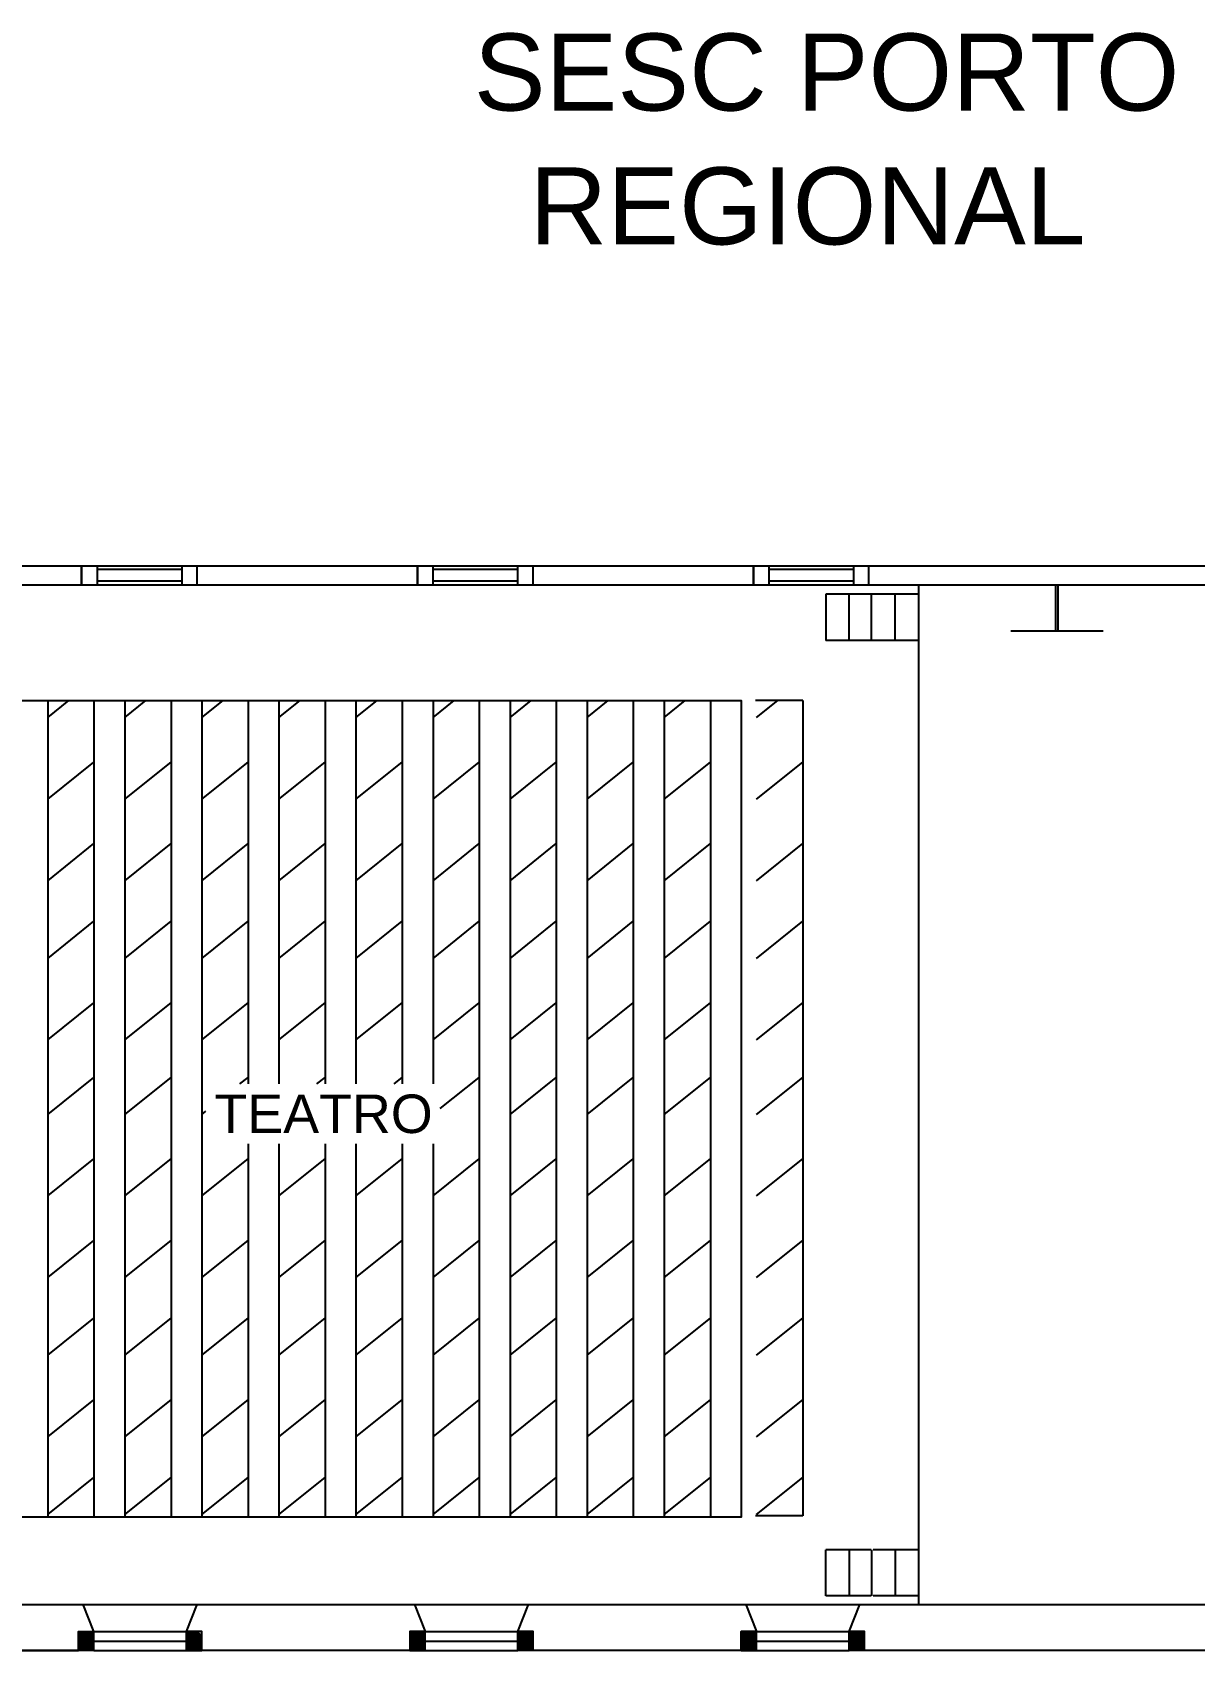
# Model space of a CAD drawing. Extents: x 346 to 515, y 162 to 297.
# Drawn here: x 430.35 to 445.43, y 273.28 to 294.28 of the extents above; entities that cross this region are included whole.
import ezdxf

# ---------------------------------------------------------------- set-up
doc = ezdxf.new("R2010")
doc.units = 0
doc.header["$LTSCALE"] = 35
doc.linetypes.add('ACAD_ISO03W100', pattern=[30, 12, -18])
doc.layers.get('0').update_dxf_attribs({"linetype": 'CONTINUOUS'})
for name, color, linetype in [('JANELAS', 5, 'CONTINUOUS'), ('LPISO', 234, 'CONTINUOUS'), ('PAREDECORTE', 7, 'CONTINUOUS'), ('PAREDEVISTA', 1, 'CONTINUOUS'), ('TEXTO', 2, 'CONTINUOUS')]:
    doc.layers.add(name, color=color, linetype=linetype)
doc.styles.add('ARIAL', font='arial.ttf')

msp = doc.modelspace()

# ---------------------------------------------------------------- linework, layer by layer
for p, q in [((430.94814, 273.28324), (428.74814, 273.28324)), ((435.24814, 273.28324), (432.54814, 273.28324)), ((439.54814, 273.28324), (436.84814, 273.28324)), ((445.69817, 273.28324), (441.14814, 273.28324))]:
    msp.add_line(p, q)
at = {"layer": 'JANELAS'}
for p, q in [((441.84817, 287.1133), (441.84817, 273.88324)), ((441.23317, 286.99302), (440.64817, 286.99302)), ((441.23317, 286.99302), (440.64817, 286.99302)), ((440.64817, 286.99302), (440.64817, 286.39302)), ((440.64817, 286.99302), (440.64817, 286.39302)), ((440.94817, 286.39302), (440.94817, 286.99302)), ((440.94817, 286.39302), (440.94817, 286.99302)), ((441.84817, 286.99302), (441.24067, 286.99302)), ((441.24067, 286.39302), (441.24067, 286.99302)), ((441.24067, 286.39302), (441.24067, 286.99302)), ((441.84817, 286.99302), (441.26317, 286.99302)), ((441.54817, 286.39302), (441.54817, 286.99302)), ((441.54817, 286.39302), (441.54817, 286.99302)), ((441.84817, 286.5133), (441.84817, 285.9133)), ((441.23317, 286.39302), (440.64817, 286.39302)), ((441.23317, 286.39302), (440.64817, 286.39302)), ((441.84817, 286.39302), (441.24067, 286.39302)), ((441.84817, 286.39302), (441.26317, 286.39302)), ((430.54817, 285.6133), (430.54817, 275.0133)), ((430.54817, 285.39334), (430.82285, 285.6133)), ((431.14817, 285.6133), (431.14817, 275.0133)), ((431.54817, 285.6133), (431.54817, 275.0133)), ((431.54817, 285.39334), (431.82285, 285.6133)), ((432.14817, 285.6133), (432.14817, 275.0133)), ((432.54817, 285.6133), (432.54817, 275.0133)), ((432.54817, 285.39334), (432.82285, 285.6133)), ((433.14817, 285.6133), (433.14817, 280.6384)), ((433.54817, 285.6133), (433.54817, 280.6384)), ((433.54817, 285.39334), (433.82285, 285.6133)), ((434.14817, 285.6133), (434.14817, 280.6384)), ((434.54817, 285.6133), (434.54817, 280.6384)), ((434.54817, 285.39334), (434.82285, 285.6133)), ((435.14817, 285.6133), (435.14817, 280.6384)), ((435.54817, 285.6133), (435.54817, 280.6384)), ((435.54817, 285.39334), (435.82285, 285.6133)), ((436.14817, 285.6133), (436.14817, 275.0133)), ((436.54817, 285.6133), (436.54817, 275.0133)), ((436.54817, 285.39334), (436.82285, 285.6133)), ((437.14817, 285.6133), (437.14817, 275.0133)), ((437.54817, 285.6133), (437.54817, 275.0133)), ((437.54817, 285.39334), (437.82285, 285.6133)), ((438.14817, 285.6133), (438.14817, 275.0133)), ((438.54817, 285.6133), (438.54817, 275.0133)), ((438.54817, 285.39334), (438.82285, 285.6133)), ((439.14817, 285.6133), (439.14817, 275.0133)), ((430.54817, 284.33431), (431.14817, 284.81478)), ((431.54817, 284.33431), (432.14817, 284.81478)), ((432.54817, 284.33431), (433.14817, 284.81478)), ((433.54817, 284.33431), (434.14817, 284.81478)), ((434.54817, 284.33431), (435.14817, 284.81478)), ((435.54817, 284.33431), (436.14817, 284.81478)), ((436.54817, 284.33431), (437.14817, 284.81478)), ((437.54817, 284.33431), (438.14817, 284.81478)), ((438.54817, 284.33431), (439.14817, 284.81478)), ((430.54817, 283.27528), (431.14817, 283.75575)), ((431.54817, 283.27528), (432.14817, 283.75575)), ((432.54817, 283.27528), (433.14817, 283.75575)), ((433.54817, 283.27528), (434.14817, 283.75575)), ((434.54817, 283.27528), (435.14817, 283.75575)), ((435.54817, 283.27528), (436.14817, 283.75575)), ((436.54817, 283.27528), (437.14817, 283.75575)), ((437.54817, 283.27528), (438.14817, 283.75575)), ((438.54817, 283.27528), (439.14817, 283.75575)), ((430.54817, 282.26749), (431.14817, 282.74796)), ((431.54817, 282.26749), (432.14817, 282.74796)), ((432.54817, 282.26749), (433.14817, 282.74796)), ((433.54817, 282.26749), (434.14817, 282.74796)), ((434.54817, 282.26749), (435.14817, 282.74796)), ((435.54817, 282.26749), (436.14817, 282.74796)), ((436.54817, 282.26749), (437.14817, 282.74796)), ((437.54817, 282.26749), (438.14817, 282.74796)), ((438.54817, 282.26749), (439.14817, 282.74796)), ((430.54817, 281.20846), (431.14817, 281.68893)), ((431.54817, 281.20846), (432.14817, 281.68893)), ((432.54817, 281.20846), (433.14817, 281.68893)), ((433.54817, 281.20846), (434.14817, 281.68893)), ((434.54817, 281.20846), (435.14817, 281.68893)), ((435.54817, 281.20846), (436.14817, 281.68893)), ((436.54817, 281.20846), (437.14817, 281.68893)), ((437.54817, 281.20846), (438.14817, 281.68893)), ((438.54817, 281.20846), (439.14817, 281.68893)), ((430.54817, 280.24264), (431.14817, 280.72311)), ((431.54817, 280.24264), (432.14817, 280.72311)), ((433.04237, 280.6384), (433.14817, 280.72311)), ((434.04237, 280.6384), (434.14817, 280.72311)), ((435.04237, 280.6384), (435.14817, 280.72311)), ((435.64249, 280.31818), (436.14817, 280.72311)), ((436.54817, 280.24264), (437.14817, 280.72311)), ((437.54817, 280.24264), (438.14817, 280.72311)), ((438.54817, 280.24264), (439.14817, 280.72311)), ((432.54817, 280.24264), (432.59867, 280.28308)), ((433.14817, 279.86231), (433.14817, 275.0133)), ((433.54817, 279.86231), (433.54817, 275.0133)), ((434.14817, 279.86231), (434.14817, 275.0133)), ((434.54817, 279.86231), (434.54817, 275.0133)), ((435.14817, 279.86231), (435.14817, 275.0133)), ((435.54817, 279.86231), (435.54817, 275.0133)), ((430.54817, 279.18361), (431.14817, 279.66408)), ((431.54817, 279.18361), (432.14817, 279.66408)), ((432.54817, 279.18361), (433.14817, 279.66408)), ((433.54817, 279.18361), (434.14817, 279.66408)), ((434.54817, 279.18361), (435.14817, 279.66408)), ((435.54817, 279.18361), (436.14817, 279.66408)), ((436.54817, 279.18361), (437.14817, 279.66408)), ((437.54817, 279.18361), (438.14817, 279.66408)), ((438.54817, 279.18361), (439.14817, 279.66408)), ((430.54817, 278.12458), (431.14817, 278.60505)), ((431.54817, 278.12458), (432.14817, 278.60505)), ((432.54817, 278.12458), (433.14817, 278.60505)), ((433.54817, 278.12458), (434.14817, 278.60505)), ((434.54817, 278.12458), (435.14817, 278.60505)), ((435.54817, 278.12458), (436.14817, 278.60505)), ((436.54817, 278.12458), (437.14817, 278.60505)), ((437.54817, 278.12458), (438.14817, 278.60505)), ((438.54817, 278.12458), (439.14817, 278.60505)), ((430.54817, 277.11679), (431.14817, 277.59726)), ((431.54817, 277.11679), (432.14817, 277.59726)), ((432.54817, 277.11679), (433.14817, 277.59726)), ((433.54817, 277.11679), (434.14817, 277.59726)), ((434.54817, 277.11679), (435.14817, 277.59726)), ((435.54817, 277.11679), (436.14817, 277.59726)), ((436.54817, 277.11679), (437.14817, 277.59726)), ((437.54817, 277.11679), (438.14817, 277.59726)), ((438.54817, 277.11679), (439.14817, 277.59726)), ((430.54817, 276.05776), (431.14817, 276.53823)), ((431.54817, 276.05776), (432.14817, 276.53823)), ((432.54817, 276.05776), (433.14817, 276.53823)), ((433.54817, 276.05776), (434.14817, 276.53823)), ((434.54817, 276.05776), (435.14817, 276.53823)), ((435.54817, 276.05776), (436.14817, 276.53823)), ((436.54817, 276.05776), (437.14817, 276.53823)), ((437.54817, 276.05776), (438.14817, 276.53823)), ((438.54817, 276.05776), (439.14817, 276.53823)), ((430.54817, 275.04997), (431.14817, 275.53045)), ((431.54817, 275.04997), (432.14817, 275.53045)), ((432.54817, 275.04997), (433.14817, 275.53045)), ((433.54817, 275.04997), (434.14817, 275.53045)), ((434.54817, 275.04997), (435.14817, 275.53045)), ((435.54817, 275.04997), (436.14817, 275.53045)), ((436.54817, 275.04997), (437.14817, 275.53045)), ((437.54817, 275.04997), (438.14817, 275.53045)), ((438.54817, 275.04997), (439.14817, 275.53045)), ((441.84817, 275.0833), (441.84817, 274.4833)), ((440.64817, 273.99316), (440.64817, 274.59316)), ((441.23317, 274.59316), (440.64817, 274.59316)), ((440.64817, 273.99316), (440.64817, 274.59316)), ((441.23317, 274.59316), (440.64817, 274.59316)), ((440.94817, 274.59316), (440.94817, 273.99316)), ((440.94817, 274.59316), (440.94817, 273.99316)), ((441.24067, 274.59316), (441.24067, 273.99316)), ((441.24067, 274.59316), (441.24067, 273.99316)), ((441.84817, 274.59316), (441.26317, 274.59316)), ((441.84817, 274.59316), (441.26317, 274.59316)), ((441.54817, 274.59316), (441.54817, 273.99316)), ((441.54817, 274.59316), (441.54817, 273.99316)), ((441.23317, 273.99316), (440.64817, 273.99316)), ((441.23317, 273.99316), (440.64817, 273.99316)), ((441.84817, 273.99316), (441.26317, 273.99316)), ((441.84817, 273.99316), (441.26317, 273.99316)), ((431.14814, 273.53324), (432.34814, 273.53324)), ((435.44814, 273.53324), (436.64814, 273.53324)), ((439.74814, 273.53324), (440.94814, 273.53324)), ((431.14814, 273.40824), (432.34814, 273.40824)), ((431.14814, 273.28324), (432.34814, 273.28324)), ((435.44814, 273.40824), (436.64814, 273.40824)), ((435.44814, 273.28324), (436.64814, 273.28324)), ((439.74814, 273.40824), (440.94814, 273.40824)), ((439.74814, 273.28324), (440.94814, 273.28324))]:
    msp.add_line(p, q, dxfattribs=at)
msp.add_lwpolyline([(427.14817, 285.6133), (439.54817, 285.6133), (439.54817, 275.0133), (427.14817, 275.0133)], close=True, dxfattribs=at)
at = {"layer": 'LPISO', "linetype": 'ACAD_ISO03W100'}
for p, q in [((430.98724, 287.3633), (430.98724, 287.1133)), ((430.98724, 287.3632), (430.98734, 287.3633)), ((431.18724, 287.3633), (431.18724, 287.1133)), ((432.28724, 287.3633), (432.28724, 287.1133)), ((432.48724, 287.3632), (432.48714, 287.3633)), ((435.34693, 287.3633), (435.34693, 287.1133)), ((435.34693, 287.3632), (435.34704, 287.3633)), ((435.54693, 287.3633), (435.54693, 287.1133)), ((436.64693, 287.3633), (436.64693, 287.1133)), ((436.84693, 287.3632), (436.84683, 287.3633)), ((439.70673, 287.3633), (439.70673, 287.1133)), ((439.70673, 287.3632), (439.70683, 287.3633)), ((439.90673, 287.3633), (439.90673, 287.1133)), ((441.00673, 287.3633), (441.00673, 287.1133)), ((441.20673, 287.3632), (441.20663, 287.3633)), ((431.18635, 287.1133), (431.18724, 287.11419)), ((432.28812, 287.1133), (432.28724, 287.11419)), ((435.54605, 287.1133), (435.54693, 287.11419)), ((436.64782, 287.1133), (436.64693, 287.11419)), ((439.90585, 287.1133), (439.90673, 287.11419)), ((441.00762, 287.1133), (441.00673, 287.11419))]:
    msp.add_line(p, q, dxfattribs=at)
at = {"layer": 'LPISO'}
for p, q in [((430.96333, 273.53324), (430.94814, 273.51804)), ((430.98578, 273.53324), (430.94814, 273.49559)), ((431.00823, 273.53324), (430.94814, 273.47314)), ((431.03068, 273.53324), (430.94814, 273.45069)), ((431.05313, 273.53324), (430.94814, 273.42824)), ((431.07559, 273.53324), (430.94814, 273.40579)), ((431.09804, 273.53324), (430.94814, 273.38334)), ((431.12049, 273.53324), (430.94814, 273.36089)), ((431.14294, 273.53324), (430.94814, 273.33844)), ((431.14814, 273.51599), (430.94814, 273.31599)), ((431.14814, 273.49354), (430.94814, 273.29354)), ((431.14814, 273.47109), (430.96029, 273.28324)), ((431.14814, 273.44863), (430.98274, 273.28324)), ((431.14814, 273.28324), (431.14814, 273.53324)), ((432.34814, 273.28324), (432.34814, 273.53324)), ((432.34814, 273.51599), (432.54814, 273.31599)), ((432.34814, 273.49354), (432.54814, 273.29354)), ((432.34814, 273.47109), (432.53598, 273.28324)), ((432.34814, 273.44863), (432.51353, 273.28324)), ((432.35334, 273.53324), (432.54814, 273.33844)), ((432.37579, 273.53324), (432.54814, 273.36089)), ((432.39824, 273.53324), (432.54814, 273.38334)), ((432.42069, 273.53324), (432.54814, 273.40579)), ((432.44314, 273.53324), (432.54814, 273.42824)), ((432.46559, 273.53324), (432.54814, 273.45069)), ((432.48804, 273.53324), (432.54814, 273.47314)), ((435.44294, 273.53324), (435.24814, 273.33844)), ((435.42049, 273.53324), (435.24814, 273.36089)), ((435.39804, 273.53324), (435.24814, 273.38334)), ((435.37559, 273.53324), (435.24814, 273.40579)), ((435.35313, 273.53324), (435.24814, 273.42824)), ((435.33068, 273.53324), (435.24814, 273.45069)), ((435.30823, 273.53324), (435.24814, 273.47314)), ((435.28578, 273.53324), (435.24814, 273.49559)), ((435.26333, 273.53324), (435.24814, 273.51804)), ((435.44814, 273.51599), (435.24814, 273.31599)), ((435.44814, 273.49354), (435.24814, 273.29354)), ((435.44814, 273.47109), (435.26029, 273.28324)), ((435.44814, 273.44863), (435.28274, 273.28324)), ((435.44814, 273.28324), (435.44814, 273.53324)), ((436.64814, 273.28324), (436.64814, 273.53324)), ((436.84814, 273.53324), (436.64814, 273.53324)), ((436.64814, 273.51599), (436.84814, 273.31599)), ((436.64814, 273.49354), (436.84814, 273.29354)), ((436.64814, 273.47109), (436.83598, 273.28324)), ((436.64814, 273.44863), (436.81353, 273.28324)), ((436.65334, 273.53324), (436.84814, 273.33844)), ((436.67579, 273.53324), (436.84814, 273.36089)), ((436.69824, 273.53324), (436.84814, 273.38334)), ((436.72069, 273.53324), (436.84814, 273.40579)), ((436.74314, 273.53324), (436.84814, 273.42824)), ((436.76559, 273.53324), (436.84814, 273.45069)), ((436.78804, 273.53324), (436.84814, 273.47314)), ((436.81049, 273.53324), (436.84814, 273.49559)), ((436.83294, 273.53324), (436.84814, 273.51804)), ((436.84814, 273.28324), (436.84814, 273.53324)), ((439.74294, 273.53324), (439.54814, 273.33844)), ((439.72049, 273.53324), (439.54814, 273.36089)), ((439.69804, 273.53324), (439.54814, 273.38334)), ((439.67559, 273.53324), (439.54814, 273.40579)), ((439.65313, 273.53324), (439.54814, 273.42824)), ((439.63068, 273.53324), (439.54814, 273.45069)), ((439.60823, 273.53324), (439.54814, 273.47314)), ((439.58578, 273.53324), (439.54814, 273.49559)), ((439.56333, 273.53324), (439.54814, 273.51804)), ((439.54814, 273.53324), (439.74814, 273.53324)), ((439.54814, 273.28324), (439.54814, 273.53324)), ((439.74814, 273.51599), (439.54814, 273.31599)), ((439.74814, 273.49354), (439.54814, 273.29354)), ((439.74814, 273.47109), (439.56029, 273.28324)), ((439.74814, 273.44863), (439.58274, 273.28324)), ((439.74814, 273.28324), (439.74814, 273.53324)), ((440.94814, 273.28324), (440.94814, 273.53324)), ((441.14814, 273.53324), (440.94814, 273.53324)), ((440.94814, 273.51599), (441.14814, 273.31599)), ((440.94814, 273.49354), (441.14814, 273.29354)), ((440.94814, 273.47109), (441.13598, 273.28324)), ((440.94814, 273.44863), (441.11353, 273.28324)), ((440.95334, 273.53324), (441.14814, 273.33844)), ((440.97579, 273.53324), (441.14814, 273.36089)), ((440.99824, 273.53324), (441.14814, 273.38334)), ((441.02069, 273.53324), (441.14814, 273.40579)), ((441.04314, 273.53324), (441.14814, 273.42824)), ((441.06559, 273.53324), (441.14814, 273.45069)), ((441.08804, 273.53324), (441.14814, 273.47314)), ((441.11049, 273.53324), (441.14814, 273.49559)), ((441.13294, 273.53324), (441.14814, 273.51804)), ((441.14814, 273.28324), (441.14814, 273.53324)), ((431.14814, 273.28324), (430.94814, 273.28324)), ((431.14814, 273.42618), (431.00519, 273.28324)), ((431.14814, 273.40373), (431.02764, 273.28324)), ((431.14814, 273.38357), (431.04781, 273.28324)), ((431.14814, 273.36112), (431.07026, 273.28324)), ((431.14814, 273.33867), (431.09271, 273.28324)), ((431.14814, 273.31622), (431.11516, 273.28324)), ((431.14814, 273.29377), (431.13761, 273.28324)), ((432.34814, 273.42618), (432.49108, 273.28324)), ((432.34814, 273.40373), (432.46863, 273.28324)), ((432.34814, 273.38357), (432.44847, 273.28324)), ((432.34814, 273.36112), (432.42602, 273.28324)), ((432.34814, 273.33867), (432.40357, 273.28324)), ((432.34814, 273.31622), (432.38112, 273.28324)), ((432.34814, 273.28324), (432.54814, 273.28324)), ((435.24814, 273.28324), (435.44814, 273.28324)), ((435.44814, 273.42618), (435.30519, 273.28324)), ((435.44814, 273.40373), (435.32764, 273.28324)), ((435.44814, 273.38128), (435.35009, 273.28324)), ((435.44814, 273.35883), (435.37254, 273.28324)), ((435.44814, 273.33638), (435.39499, 273.28324)), ((435.44814, 273.31393), (435.41744, 273.28324)), ((435.44814, 273.29148), (435.43989, 273.28324)), ((436.64814, 273.42618), (436.79108, 273.28324)), ((436.64814, 273.40373), (436.76863, 273.28324)), ((436.64814, 273.38128), (436.74618, 273.28324)), ((436.64814, 273.35883), (436.72373, 273.28324)), ((436.64814, 273.33638), (436.70128, 273.28324)), ((436.64814, 273.31393), (436.67883, 273.28324)), ((436.64814, 273.29148), (436.65638, 273.28324)), ((436.84814, 273.28324), (436.64814, 273.28324)), ((439.54814, 273.28324), (439.74814, 273.28324)), ((439.74814, 273.42618), (439.60519, 273.28324)), ((439.74814, 273.40373), (439.62764, 273.28324)), ((439.74814, 273.38128), (439.65009, 273.28324)), ((439.74814, 273.35883), (439.67254, 273.28324)), ((439.74814, 273.33638), (439.69499, 273.28324)), ((439.74814, 273.31393), (439.71744, 273.28324)), ((439.74814, 273.29148), (439.73989, 273.28324)), ((440.94814, 273.42618), (441.09108, 273.28324)), ((440.94814, 273.40373), (441.06863, 273.28324)), ((440.94814, 273.38128), (441.04618, 273.28324)), ((440.94814, 273.35883), (441.02373, 273.28324)), ((440.94814, 273.33638), (441.00128, 273.28324)), ((440.94814, 273.31393), (440.97883, 273.28324)), ((440.94814, 273.29148), (440.95638, 273.28324)), ((441.14814, 273.28324), (440.94814, 273.28324))]:
    msp.add_line(p, q, dxfattribs=at)
at = {"layer": 'PAREDECORTE'}
for p, q in [((428.88714, 287.3633), (445.74817, 287.3633)), ((428.88714, 287.1133), (445.74817, 287.1133))]:
    msp.add_line(p, q, dxfattribs=at)
at = {"layer": 'PAREDECORTE', "linetype": 'ACAD_ISO03W100'}
for p, q in [((430.98724, 287.1133), (430.98724, 287.3633)), ((432.48724, 287.1133), (432.48724, 287.3633)), ((435.34693, 287.1133), (435.34693, 287.3633)), ((436.84693, 287.1133), (436.84693, 287.3633)), ((439.70673, 287.1133), (439.70673, 287.3633)), ((441.20673, 287.1133), (441.20673, 287.3633))]:
    msp.add_line(p, q, dxfattribs=at)
at = {"layer": 'PAREDECORTE'}
for points in [[(428.74814, 273.88324), (428.74814, 273.28324), (429.45012, 273.28324), (430.94814, 273.28324), (430.94814, 273.53324), (431.14814, 273.53324), (431.00814, 273.88324)], [(428.74814, 273.88324), (445.84811, 273.88324), (445.84806, 273.53324), (445.69817, 273.53324), (445.69817, 273.28324), (441.14814, 273.28324), (441.14814, 273.53324), (440.94814, 273.53324), (441.08814, 273.88324)], [(435.30814, 273.88324), (435.44814, 273.53324), (435.24814, 273.53324), (435.24814, 273.28324), (432.54814, 273.28324), (432.54814, 273.53324), (432.34814, 273.53324), (432.48814, 273.88324)], [(439.60814, 273.88324), (439.74814, 273.53324), (439.54814, 273.53324), (439.54814, 273.28324), (436.84814, 273.28324), (436.84814, 273.53324), (436.64814, 273.53324), (436.78814, 273.88324)]]:
    msp.add_lwpolyline(points, dxfattribs=at)
at = {"layer": 'PAREDEVISTA', "linetype": 'ACAD_ISO03W100'}
for p, q in [((432.28724, 287.3133), (431.18724, 287.3133)), ((436.64693, 287.3133), (435.54693, 287.3133)), ((441.00673, 287.3133), (439.90673, 287.3133)), ((432.28724, 287.1633), (431.18724, 287.1633)), ((436.64693, 287.1633), (435.54693, 287.1633)), ((441.00673, 287.1633), (439.90673, 287.1633))]:
    msp.add_line(p, q, dxfattribs=at)
at = {"layer": 'TEXTO', "linetype": 'ACAD_ISO03W100'}
for p, q in [((443.63317, 286.5133), (443.63317, 287.1133)), ((443.66317, 286.5133), (443.66317, 287.1133)), ((444.24817, 286.5133), (443.04817, 286.5133)), ((440.34817, 285.6133), (439.73565, 285.6133)), ((439.74817, 285.39334), (440.02285, 285.6133)), ((440.34817, 285.6133), (440.34817, 275.03471)), ((439.74817, 284.33431), (440.34817, 284.81478)), ((439.74817, 283.27528), (440.34817, 283.75575)), ((439.74817, 282.26749), (440.34817, 282.74796)), ((439.74817, 281.20846), (440.34817, 281.68893)), ((439.74817, 280.24264), (440.34817, 280.72311)), ((439.74817, 279.18361), (440.34817, 279.66408)), ((439.74817, 278.12458), (440.34817, 278.60505)), ((439.74817, 277.11679), (440.34817, 277.59726)), ((439.74817, 276.05776), (440.34817, 276.53823)), ((439.74817, 275.04997), (440.34817, 275.53045)), ((440.34817, 275.03471), (439.73565, 275.03471))]:
    msp.add_line(p, q, dxfattribs=at)

# ---------------------------------------------------------------- texts
at = {"layer": 'TEXTO', "style": 'ARIAL'}
for s, height, p in [('SESC PORTO', 1, (436.07719, 293.26938)), ('REGIONAL', 1, (436.80114, 291.532)), ('TEATRO', 0.5, (432.71166, 280.0002))]:
    msp.add_text(s, height=height, dxfattribs=at).set_placement(p)

doc.saveas('drawing.dxf')
